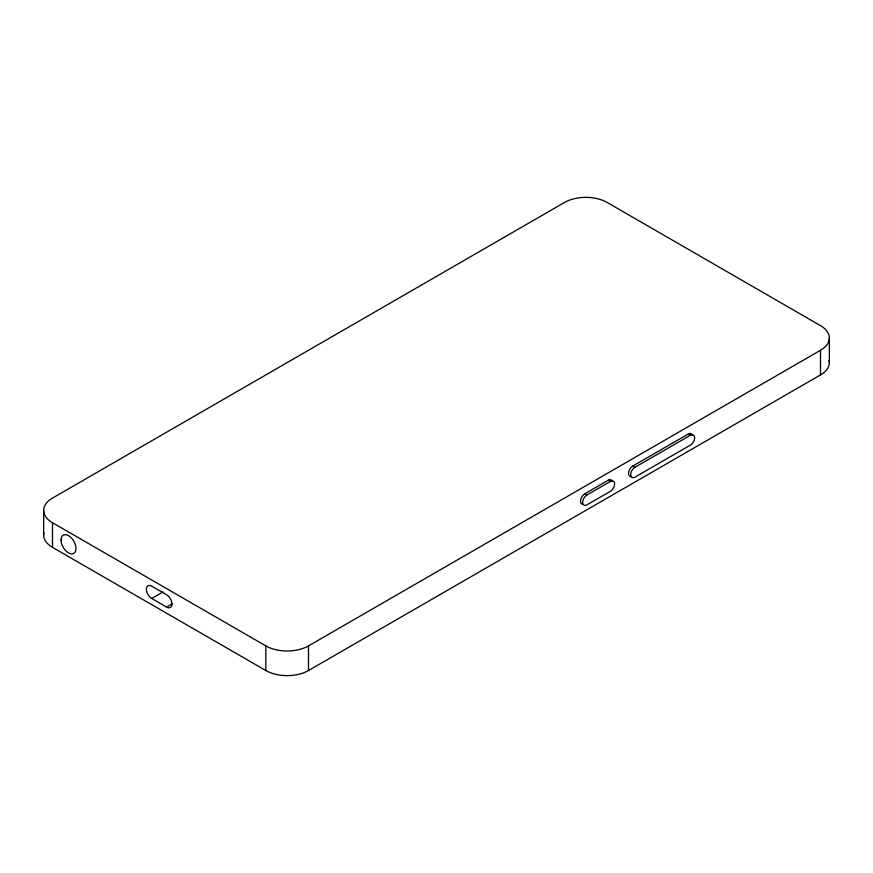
<?xml version="1.0" encoding="UTF-8"?>
<svg xmlns="http://www.w3.org/2000/svg" width="873" height="873" viewBox="0 0 873 873"><rect width="100%" height="100%" fill="white"/><g stroke="black" fill="none" stroke-linecap="round" stroke-linejoin="round"><path stroke-width="1.31" d="M151.695 598.474L166.623 607.095A7.541 4.354 60 0 0 171.959 604.018A7.541 4.354 60 0 0 166.623 594.775L151.695 586.154A7.541 4.354 60 0 0 146.358 589.231A7.541 4.354 60 0 0 151.695 598.474L163.065 591.905M166.623 607.095L172.308 603.81M52.489 522.72L265.829 645.889A30.173 17.416 0 0 0 308.496 645.889L820.511 350.28A30.173 17.416 0 0 0 820.511 325.651L607.172 202.471A30.173 17.416 0 0 0 564.504 202.471L52.489 498.09A30.173 17.416 0 0 0 52.489 522.72L52.489 547.349L265.829 670.529A30.173 17.416 0 0 0 308.496 670.529L820.511 374.91A30.173 17.416 0 0 0 829.088 360.32M582.64 504.201A6.035 3.481 -60 0 1 580.654 499.803A6.035 3.481 -60 0 1 584.768 493.78L608.241 480.226A6.035 3.481 -60 0 1 612.366 481.503M631.67 476.385A6.035 3.481 -60 0 1 628.538 472.784A6.035 3.481 -60 0 1 632.772 466.062L688.24 434.034A6.035 3.481 -60 0 1 692.365 435.311M586.907 495.002L610.369 481.459A6.035 3.481 -60 0 1 614.636 483.926A6.035 3.481 -60 0 1 610.369 491.313L586.907 504.856A6.035 3.481 -60 0 1 582.64 502.401A6.035 3.481 -60 0 1 586.907 495.002L584.768 493.78M634.911 467.295L690.379 435.267A6.035 3.481 -60 0 1 694.646 437.733A6.035 3.481 -60 0 1 690.379 445.121L634.911 477.149A6.035 3.481 -60 0 1 630.644 474.683A6.035 3.481 -60 0 1 634.911 467.295L632.772 466.062M688.24 434.034L690.379 435.267M608.241 480.226L610.369 481.459M829.35 337.96L829.35 362.601M820.511 350.28L820.511 374.91M308.496 645.889L308.496 670.529M265.829 645.889L265.829 670.529M43.65 510.399L43.65 535.04M52.489 547.349A30.173 17.416 0 0 1 43.912 532.759M61.055 539.983A10.563 6.1 60 0 0 72.252 553.919A10.563 6.1 60 0 0 72.252 538.979A10.563 6.1 60 0 0 61.055 539.983"/></g></svg>
